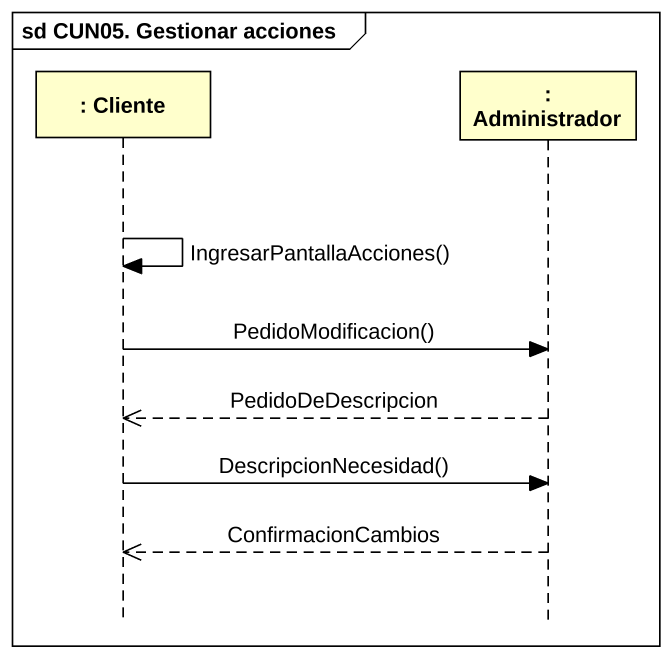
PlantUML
@startuml
mainframe sd CUN05. Gestionar acciones
hide footbox
participant ": Cliente" as Cliente
participant ": Administrador" as Administrador

Cliente -> Cliente : IngresarPantallaAcciones()
Cliente -> Administrador : PedidoModificacion()
Administrador -->> Cliente : PedidoDeDescripcion
Cliente -> Administrador : DescripcionNecesidad()
Administrador -->> Cliente : ConfirmacionCambios
@enduml
